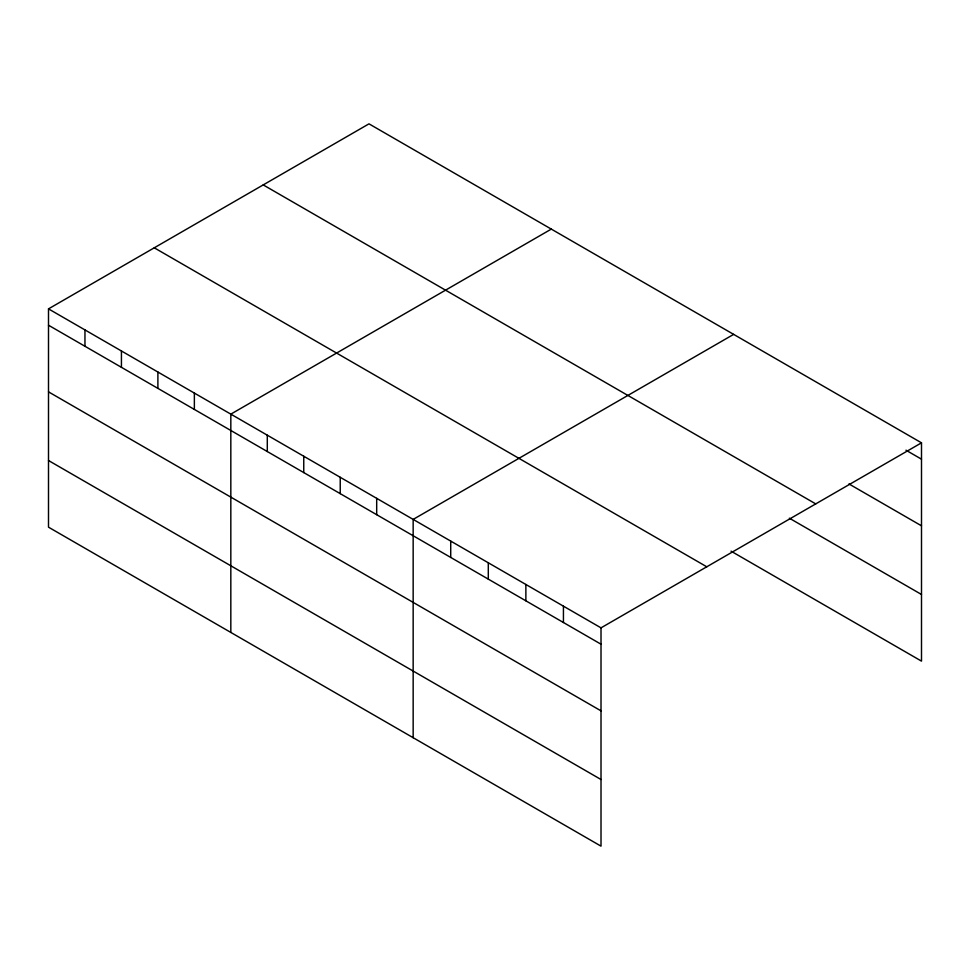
<?xml version="1.0" encoding="UTF-8"?>
<svg xmlns="http://www.w3.org/2000/svg" width="970" height="970" viewBox="0 0 970 970"><rect width="100%" height="100%" fill="white"/><g stroke="black" fill="none" stroke-linecap="round" stroke-linejoin="round"><path stroke-width="1.45" d="M601.012 710.852L601.012 627.857L48.5 308.872L48.5 527.171L601.012 846.155L601.012 710.852L48.5 391.856M731.04 551.166L921.5 661.128L921.5 442.829L368.988 123.845L48.5 308.872M551.312 229.102L230.824 414.141L230.824 632.44M733.647 334.371L413.159 519.411L413.159 737.709M601.012 627.857L921.5 442.829M905.956 450.189L921.5 459.174M848.944 483.933L921.5 525.813M263.222 184.906L815.734 503.891M789.35 518.186L921.5 594.477M154.266 247.811L706.778 566.795M48.5 325.217L601.012 644.201M48.5 460.52L601.012 779.516M563.437 606.165L563.437 622.51M525.873 584.473L525.873 600.818M488.298 562.782L488.298 579.126M450.723 541.102L450.723 557.435M376.687 498.35L376.687 514.694M340.228 477.301L340.228 493.645M303.755 456.239L303.755 472.584M267.296 435.19L267.296 451.535M194.364 393.08L194.364 409.425M157.892 372.031L157.892 388.376M121.432 350.982L121.432 367.315M84.96 329.921L84.96 346.266"/></g></svg>
